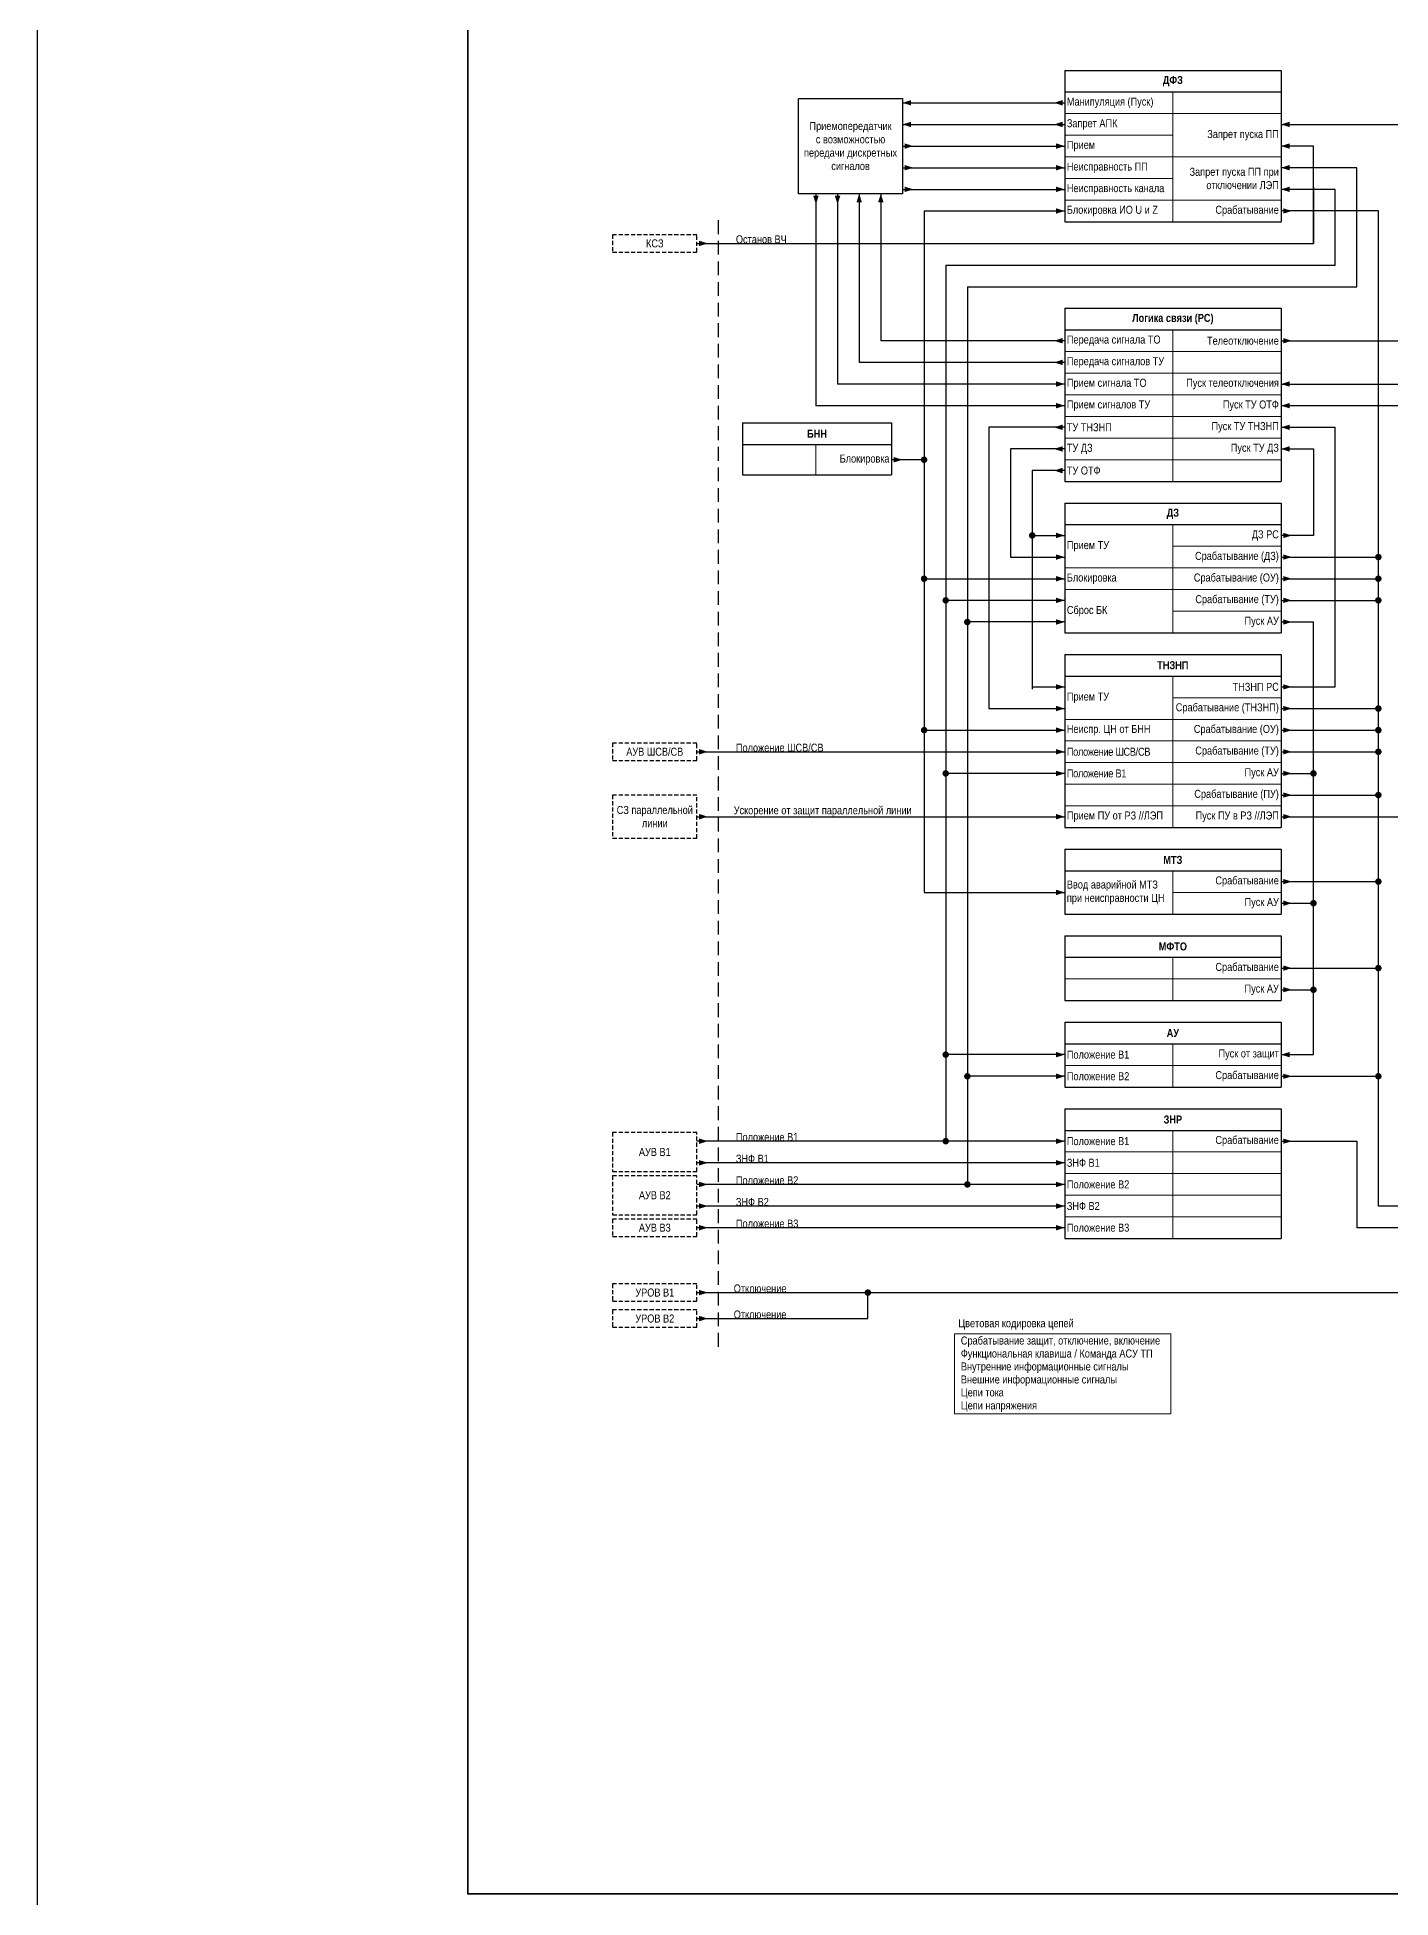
# Model space of a CAD drawing. Header units: millimetres. Extents: x -14593 to 14732, y -17400 to 5232.
# Drawn here: x 6125 to 6751, y -1175 to -315 of the extents above; entities that cross this region are included whole.
import ezdxf
from ezdxf.enums import TextEntityAlignment as Align

# ---------------------------------------------------------------- set-up
doc = ezdxf.new("R2010")
doc.units = ezdxf.units.MM
doc.linetypes.add('штриховая2', pattern=[9.525, 6.35, -3.175])
for name, color, linetype, lineweight in [('Основная', 7, 'Continuous', 30), ('Отключение_включение', 1, 'Continuous', 30), ('Тонкая', 7, 'Continuous', 18), ('Цепи внешние', 84, 'Continuous', 30), ('Цепи внутренние', 5, 'Continuous', 30), ('Цепи ТН', 200, 'Continuous', 30), ('Цепи ТТ', 23, 'Continuous', 30), ('Цепь - ФК и АСУ', 132, 'Continuous', 30)]:
    doc.layers.add(name, color=color, linetype=linetype, lineweight=lineweight)
doc.layers.add('Рамка', color=8, linetype='Continuous', lineweight=35, plot=False)
doc.styles.add('Narrow', font='ARIALN.TTF')
doc.styles.add('Табл дан', font='ARIALN.TTF')
doc.styles.add('Табл загол', font='ARIALNB.TTF')

# ---------------------------------------------------------------- blocks, each defined once
blk = doc.blocks.new('*T262')
at = {"layer": 'Основная', "color": 0, "linetype": 'ByBlock', "lineweight": -2, "transparency": 16777216}
for p, q in [((0, 0), (100, 0)), ((0, 0), (0, -10)), ((100, 0), (100, -10))]:
    blk.add_line(p, q, dxfattribs=at)
at = {"layer": 'Основная', "color": 0, "linetype": 'ByBlock', "lineweight": 30, "transparency": 16777216}
for p, q in [((0, -10), (100, -10)), ((0, -10), (0, -60)), ((100, -10), (100, -60)), ((0, -60), (100, -60))]:
    blk.add_line(p, q, dxfattribs=at)
at = {"layer": 'Основная', "color": 0, "linetype": 'ByBlock', "lineweight": 18, "transparency": 16777216}
for p, q in [((50, -10), (50, -60)), ((50, -20), (100, -20)), ((0, -30), (100, -30)), ((0, -40), (100, -40)), ((50, -50), (100, -50))]:
    blk.add_line(p, q, dxfattribs=at)
at = {"layer": 'Основная', "color": 0, "transparency": 16777216, "char_height": 3.7}
for s, insert, width, attachment_point, style in [('{\\C256;ДЗ}', (50, -5), 97, 5, 'Табл загол'), ('ДЗ РС', (99, -15), 48, 6, 'Табл дан'), ('Прием ТУ', (1, -20), 48, 4, 'Табл дан'), ('Срабатывание (ДЗ)', (99, -25), 48, 6, 'Табл дан'), ('{\\C256;Блокировка}', (1, -35), 48, 4, 'Табл дан'), ('Срабатывание (ОУ)', (99, -35), 48, 6, 'Табл дан'), ('Срабатывание (ТУ)', (99, -45), 48, 6, 'Табл дан'), ('Сброс БК', (1, -50), 48, 4, 'Табл дан'), ('Пуск АУ', (99, -55), 48, 6, 'Табл дан')]:
    blk.add_mtext(s, dxfattribs=dict(at, insert=insert, width=width, attachment_point=attachment_point, style=style))
blk = doc.blocks.new('*T263')
at = {"layer": 'Основная', "color": 0, "linetype": 'ByBlock', "lineweight": -2, "transparency": 16777216}
for p, q in [((0, 0), (100, 0)), ((0, 0), (0, -10)), ((100, 0), (100, -10))]:
    blk.add_line(p, q, dxfattribs=at)
at = {"layer": 'Основная', "color": 0, "linetype": 'ByBlock', "lineweight": 30, "transparency": 16777216}
for p, q in [((0, -10), (100, -10)), ((0, -10), (0, -80)), ((100, -10), (100, -80)), ((0, -80), (100, -80))]:
    blk.add_line(p, q, dxfattribs=at)
at = {"layer": 'Основная', "color": 0, "linetype": 'ByBlock', "lineweight": 18, "transparency": 16777216}
for p, q in [((50, -10), (50, -80)), ((50, -20), (100, -20)), ((0, -30), (100, -30)), ((0, -40), (100, -40)), ((0, -50), (100, -50)), ((0, -60), (100, -60)), ((0, -70), (100, -70))]:
    blk.add_line(p, q, dxfattribs=at)
at = {"layer": 'Основная', "color": 0, "transparency": 16777216, "char_height": 3.7}
for s, insert, width, attachment_point, style in [('{\\C256;ТНЗНП}', (50, -5), 97, 5, 'Табл загол'), ('ТНЗНП РС', (99, -15), 48, 6, 'Табл дан'), ('Прием ТУ', (1, -20), 48, 4, 'Табл дан'), ('Срабатывание ({\\C256;ТНЗНП)}', (99, -25), 48, 6, 'Табл дан'), ('{\\C256;Неиспр. ЦН от БНН}', (1, -35), 48, 4, 'Табл дан'), ('Срабатывание (ОУ)', (99, -35), 48, 6, 'Табл дан'), ('{\\T0.95;Положение ШСВ/СВ}', (1, -45), 48, 4, 'Табл дан'), ('Срабатывание (ТУ)', (99, -45), 48, 6, 'Табл дан'), ('{\\T0.95;Положение В1}', (1, -55), 48, 4, 'Табл дан'), ('Пуск АУ', (99, -55), 48, 6, 'Табл дан'), ('Срабатывание (ПУ)', (99, -65), 48, 6, 'Табл дан'), ('Прием ПУ от РЗ //ЛЭП', (1, -75), 48, 4, 'Табл дан'), ('Пуск ПУ в РЗ //ЛЭП', (99, -75), 48, 6, 'Табл дан')]:
    blk.add_mtext(s, dxfattribs=dict(at, insert=insert, width=width, attachment_point=attachment_point, style=style))
blk = doc.blocks.new('*T264')
at = {"layer": 'Основная', "color": 0, "linetype": 'ByBlock', "lineweight": -2, "transparency": 16777216}
for p, q in [((0, 0), (100, 0)), ((0, 0), (0, -10)), ((100, 0), (100, -10))]:
    blk.add_line(p, q, dxfattribs=at)
at = {"layer": 'Основная', "color": 0, "linetype": 'ByBlock', "lineweight": 30, "transparency": 16777216}
for p, q in [((0, -10), (100, -10)), ((0, -10), (0, -30)), ((100, -10), (100, -30)), ((0, -30), (100, -30))]:
    blk.add_line(p, q, dxfattribs=at)
at = {"layer": 'Основная', "color": 0, "linetype": 'ByBlock', "lineweight": 18, "transparency": 16777216}
for p, q in [((50, -10), (50, -30)), ((0, -20), (100, -20))]:
    blk.add_line(p, q, dxfattribs=at)
at = {"layer": 'Основная', "color": 0, "transparency": 16777216, "char_height": 3.7}
for s, insert, width, attachment_point, style in [('{\\C256;МФТО}', (50, -5), 97, 5, 'Табл загол'), ('Срабатывание ', (99, -15), 48, 6, 'Табл дан'), ('Пуск АУ', (99, -25), 48, 6, 'Табл дан')]:
    blk.add_mtext(s, dxfattribs=dict(at, insert=insert, width=width, attachment_point=attachment_point, style=style))
blk = doc.blocks.new('*T265')
at = {"layer": 'Основная', "color": 0, "linetype": 'ByBlock', "lineweight": -2, "transparency": 16777216}
for p, q in [((0, 0), (100, 0)), ((0, 0), (0, -10)), ((100, 0), (100, -10))]:
    blk.add_line(p, q, dxfattribs=at)
at = {"layer": 'Основная', "color": 0, "linetype": 'ByBlock', "lineweight": 30, "transparency": 16777216}
for p, q in [((0, -10), (100, -10)), ((0, -10), (0, -30)), ((100, -10), (100, -30)), ((0, -30), (100, -30))]:
    blk.add_line(p, q, dxfattribs=at)
at = {"layer": 'Основная', "color": 0, "linetype": 'ByBlock', "lineweight": 18, "transparency": 16777216}
for p, q in [((50, -10), (50, -30)), ((50, -20), (100, -20))]:
    blk.add_line(p, q, dxfattribs=at)
at = {"layer": 'Основная', "color": 0, "transparency": 16777216, "char_height": 3.7}
for s, insert, width, attachment_point, style in [('{\\C256;МТЗ}', (50, -5), 97, 5, 'Табл загол'), ('Ввод аварийной МТЗ при неисправности ЦН', (1, -20), 48, 4, 'Табл дан'), ('Срабатывание', (99, -15), 48, 6, 'Табл дан'), ('Пуск АУ', (99, -25), 48, 6, 'Табл дан')]:
    blk.add_mtext(s, dxfattribs=dict(at, insert=insert, width=width, attachment_point=attachment_point, style=style))
blk = doc.blocks.new('Point')
at = {"layer": 'Основная', "color": 0, "const_width": 1.5}
blk.add_lwpolyline([(-0.75, 0, 1), (0.75, 0, 1)], format="xyb", close=True, dxfattribs=at)
blk = doc.blocks.new('*T266')
at = {"layer": 'Основная', "color": 0, "linetype": 'ByBlock', "lineweight": -2, "transparency": 16777216}
for p, q in [((0, 0), (100, 0)), ((0, 0), (0, -10)), ((100, 0), (100, -10))]:
    blk.add_line(p, q, dxfattribs=at)
at = {"layer": 'Основная', "color": 0, "linetype": 'ByBlock', "lineweight": 30, "transparency": 16777216}
for p, q in [((0, -10), (100, -10)), ((0, -10), (0, -80)), ((100, -10), (100, -80)), ((0, -80), (100, -80))]:
    blk.add_line(p, q, dxfattribs=at)
at = {"layer": 'Основная', "color": 0, "linetype": 'ByBlock', "lineweight": 18, "transparency": 16777216}
for p, q in [((50, -10), (50, -80)), ((0, -20), (100, -20)), ((0, -30), (100, -30)), ((0, -40), (100, -40)), ((0, -50), (100, -50)), ((0, -60), (100, -60)), ((0, -70), (100, -70))]:
    blk.add_line(p, q, dxfattribs=at)
at = {"layer": 'Основная', "color": 0, "transparency": 16777216, "char_height": 3.7}
for s, insert, width, attachment_point, style in [('Логика связи (РС)', (50, -5), 97, 5, 'Табл загол'), ('Передача сигнала ТО ', (1, -15), 48, 4, 'Табл дан'), ('Телеотключение', (99, -15), 48, 6, 'Табл дан'), ('Передача сигналов ТУ', (1, -25), 48, 4, 'Табл дан'), ('Прием сигнала ТО ', (1, -35), 48, 4, 'Табл дан'), ('Пуск телеотключения', (99, -35), 48, 6, 'Табл дан'), ('Прием сигналов ТУ', (1, -45), 48, 4, 'Табл дан'), ('Пуск ТУ ОТФ', (99, -45), 48, 6, 'Табл дан'), ('ТУ ТНЗНП', (1, -55), 48, 4, 'Табл дан'), ('Пуск ТУ ТНЗНП', (99, -55), 48, 6, 'Табл дан'), ('ТУ ДЗ', (1, -65), 48, 4, 'Табл дан'), ('Пуск ТУ ДЗ', (99, -65), 48, 6, 'Табл дан'), ('ТУ ОТФ', (1, -75), 48, 4, 'Табл дан')]:
    blk.add_mtext(s, dxfattribs=dict(at, insert=insert, width=width, attachment_point=attachment_point, style=style))
blk = doc.blocks.new('*T267')
at = {"layer": 'Основная', "color": 0, "linetype": 'ByBlock', "lineweight": -2, "transparency": 16777216}
for p, q in [((0, 0), (69, 0)), ((0, 0), (0, -10)), ((69, 0), (69, -10))]:
    blk.add_line(p, q, dxfattribs=at)
at = {"layer": 'Основная', "color": 0, "linetype": 'ByBlock', "lineweight": 30, "transparency": 16777216}
for p, q in [((0, -10), (69, -10)), ((0, -10), (0, -24)), ((69, -10), (69, -24)), ((0, -24), (69, -24))]:
    blk.add_line(p, q, dxfattribs=at)
at = {"layer": 'Основная', "color": 0, "linetype": 'ByBlock', "lineweight": 18, "transparency": 16777216}
blk.add_line((34, -10), (34, -24), dxfattribs=at)
at = {"layer": 'Основная', "color": 0, "transparency": 16777216, "char_height": 3.7}
for s, insert, width, attachment_point, style in [('{\\C256;БНН}', (34.5, -5), 66, 5, 'Табл загол'), ('Блокировка', (68, -17), 33, 6, 'Табл дан')]:
    blk.add_mtext(s, dxfattribs=dict(at, insert=insert, width=width, attachment_point=attachment_point, style=style))
blk = doc.blocks.new('*T261')
at = {"layer": 'Основная', "color": 0, "linetype": 'ByBlock', "lineweight": -2, "transparency": 16777216}
for p, q in [((0, 0), (100, 0)), ((0, 0), (0, -10)), ((100, 0), (100, -10))]:
    blk.add_line(p, q, dxfattribs=at)
at = {"layer": 'Основная', "color": 0, "linetype": 'ByBlock', "lineweight": 30, "transparency": 16777216}
for p, q in [((0, -10), (100, -10)), ((0, -10), (0, -30)), ((100, -10), (100, -30)), ((0, -30), (100, -30))]:
    blk.add_line(p, q, dxfattribs=at)
at = {"layer": 'Основная', "color": 0, "linetype": 'ByBlock', "lineweight": 18, "transparency": 16777216}
for p, q in [((50, -10), (50, -30)), ((0, -20), (100, -20))]:
    blk.add_line(p, q, dxfattribs=at)
at = {"layer": 'Основная', "color": 0, "transparency": 16777216, "char_height": 3.7}
for s, insert, width, attachment_point, style in [('{\\C256;АУ}', (50, -5), 97, 5, 'Табл загол'), ('\\A1;Положение В1', (1, -15), 48, 4, 'Табл дан'), ('Пуск от защит', (99, -15), 48, 6, 'Табл дан'), ('Положение В2', (1, -25), 48, 4, 'Табл дан'), ('Срабатывание', (99, -25), 48, 6, 'Табл дан')]:
    blk.add_mtext(s, dxfattribs=dict(at, insert=insert, width=width, attachment_point=attachment_point, style=style))
blk = doc.blocks.new('*T268')
at = {"layer": 'Основная', "color": 0, "linetype": 'ByBlock', "lineweight": -2, "transparency": 16777216}
for p, q in [((0, 0), (100, 0)), ((0, 0), (0, -10)), ((100, 0), (100, -10))]:
    blk.add_line(p, q, dxfattribs=at)
at = {"layer": 'Основная', "color": 0, "linetype": 'ByBlock', "lineweight": 30, "transparency": 16777216}
for p, q in [((0, -10), (100, -10)), ((0, -10), (0, -60)), ((100, -10), (100, -60)), ((0, -60), (100, -60))]:
    blk.add_line(p, q, dxfattribs=at)
at = {"layer": 'Основная', "color": 0, "linetype": 'ByBlock', "lineweight": 18, "transparency": 16777216}
for p, q in [((50, -10), (50, -60)), ((0, -20), (100, -20)), ((0, -30), (100, -30)), ((0, -40), (100, -40)), ((0, -50), (100, -50))]:
    blk.add_line(p, q, dxfattribs=at)
at = {"layer": 'Основная', "color": 0, "transparency": 16777216, "char_height": 3.7}
for s, insert, width, attachment_point, style in [('{\\C256;ЗНР}', (50, -5), 97, 5, 'Табл загол'), ('\\A1;Положение В1', (1, -15), 48, 4, 'Табл дан'), ('Срабатывание', (99, -15), 48, 6, 'Табл дан'), ('ЗНФ В1', (1, -25), 48, 4, 'Табл дан'), ('\\A1;Положение В2', (1, -35), 48, 4, 'Табл дан'), ('ЗНФ В2', (1, -45), 48, 4, 'Табл дан'), ('\\A1;Положение В3', (1, -55), 48, 4, 'Табл дан')]:
    blk.add_mtext(s, dxfattribs=dict(at, insert=insert, width=width, attachment_point=attachment_point, style=style))
blk = doc.blocks.new('*T270')
at = {"layer": 'Основная', "color": 0, "linetype": 'ByBlock', "lineweight": -2, "transparency": 16777216}
for p, q in [((0, 0), (100, 0)), ((0, 0), (0, -10)), ((100, 0), (100, -10))]:
    blk.add_line(p, q, dxfattribs=at)
at = {"layer": 'Основная', "color": 0, "linetype": 'ByBlock', "lineweight": 30, "transparency": 16777216}
for p, q in [((0, -10), (100, -10)), ((0, -10), (0, -70)), ((100, -10), (100, -70)), ((0, -70), (100, -70))]:
    blk.add_line(p, q, dxfattribs=at)
at = {"layer": 'Основная', "color": 0, "linetype": 'ByBlock', "lineweight": 18, "transparency": 16777216}
for p, q in [((50, -10), (50, -70)), ((0, -20), (100, -20)), ((0, -30), (50, -30)), ((0, -40), (100, -40)), ((0, -50), (50, -50)), ((0, -60), (100, -60))]:
    blk.add_line(p, q, dxfattribs=at)
at = {"layer": 'Основная', "color": 0, "transparency": 16777216, "char_height": 3.7}
for s, insert, width, attachment_point, style in [('ДФЗ', (50, -5), 97, 5, 'Табл загол'), ('{\\C256;Манипуляция (Пуск)\\P}', (1, -15), 48, 4, 'Табл дан'), ('{\\C256;Запрет АПК\\P}', (1, -25), 48, 4, 'Табл дан'), ('{\\C256;Прием\\P}', (1, -35), 48, 4, 'Табл дан'), ('{\\C256;Запрет пуска ПП\\P}', (99, -30), 48, 6, 'Табл дан'), ('{\\C256;Неисправность ПП\\P}', (1, -45), 48, 4, 'Табл дан'), ('{\\C256;Запрет пуска ПП при отключении ЛЭП}', (99, -50), 48, 6, 'Табл дан'), ('{\\C256;Неисправность канала\\P}', (1, -55), 48, 4, 'Табл дан'), ('Блокировка ИО U и Z', (1, -65), 48, 4, 'Табл дан'), ('Срабатывание ', (99, -65), 48, 6, 'Табл дан')]:
    blk.add_mtext(s, dxfattribs=dict(at, insert=insert, width=width, attachment_point=attachment_point, style=style))

msp = doc.modelspace()

# ---------------------------------------------------------------- linework, layer by layer
at = {"layer": 'Основная'}
msp.add_lwpolyline([(6125, 1546), (6125, -16118)], dxfattribs=at)
msp.add_lwpolyline([(6477, -343), (6525, -343), (6525, -387), (6477, -387)], close=True, dxfattribs=at)
at = {"layer": 'Отключение_включение', "ltscale": 0.3}
for points in [[(6495, -392, 0, 2.5, 0), (6495, -388, 0, 0, 0)], [(6515, -387, 0, 2.5, 0), (6515, -391, 0, 0, 0)], [(6705, -395, 0, 2.5, 0), (6701, -395, 0, 0, 0)], [(6595, -455, 0, 2.5, 0), (6599, -455, 0, 0, 0)], [(6705, -455, 0, 2.5, 0), (6701, -455, 0, 0, 0)], [(6600, -475, 0, 2.5, 0), (6596, -475, 0, 0, 0)], [(6700, -475, 0, 2.5, 0), (6704, -475, 0, 0, 0)], [(6705, -555, 0, 2.5, 0), (6701, -555, 0, 0, 0)], [(6705, -565, 0, 2.5, 0), (6701, -565, 0, 0, 0)], [(6705, -575, 0, 2.5, 0), (6701, -575, 0, 0, 0)], [(6705, -625, 0, 2.5, 0), (6701, -625, 0, 0, 0)], [(6705, -635, 0, 2.5, 0), (6701, -635, 0, 0, 0)], [(6705, -645, 0, 2.5, 0), (6701, -645, 0, 0, 0)], [(6705, -665, 0, 2.5, 0), (6701, -665, 0, 0, 0)], [(6705, -705, 0, 2.5, 0), (6701, -705, 0, 0, 0)], [(6705, -745, 0, 2.5, 0), (6701, -745, 0, 0, 0)], [(6705, -795, 0, 2.5, 0), (6701, -795, 0, 0, 0)], [(6705, -825, 0, 2.5, 0), (6701, -825, 0, 0, 0)], [(6435, -895, 0, 2.5, 0), (6431, -895, 0, 0, 0)], [(6435, -907, 0, 2.5, 0), (6431, -907, 0, 0, 0)]]:
    msp.add_lwpolyline(points, format="xyseb", dxfattribs=at)
at = {"layer": 'Отключение_включение'}
for points in [[(6495, -387), (6495, -475)], [(6515, -387), (6515, -455)], [(6700, -555), (6745, -555)], [(6700, -565), (6745, -565)], [(6700, -575), (6745, -575)], [(6700, -645), (6745, -645)], [(6700, -665), (6745, -665)], [(6735, -825), (6735, -865)], [(6430, -895), (6800, -895)], [(6509, -907), (6509, -895)], [(6430, -907), (6509, -907)]]:
    msp.add_lwpolyline(points, dxfattribs=at)
at = {"layer": 'Отключение_включение', "ltscale": 0.3}
for points in [[(6745, -395), (6700, -395)], [(6745, -855), (6745, -395)], [(6567, -455), (6515, -455)], [(6600, -455), (6567, -455)], [(6700, -455), (6755, -455)], [(6600, -475), (6495, -475)], [(6700, -475), (6775, -475)], [(6700, -625), (6745, -625)], [(6700, -635), (6745, -635), (6745, -635)], [(6700, -705), (6745, -705)], [(6700, -745), (6745, -745)], [(6700, -795), (6745, -795)], [(6700, -825), (6735, -825)], [(6800, -855), (6745, -855)], [(6800, -865), (6735, -865)]]:
    msp.add_lwpolyline(points, dxfattribs=at)
at = {"layer": 'Рамка', "color": 1}
msp.add_lwpolyline([(6324, -30), (7075, -30), (7075, -1173), (6324, -1173)], close=True, dxfattribs=at)
at = {"layer": 'Тонкая', "ltscale": 0.3}
msp.add_lwpolyline([(6549, -914), (6649, -914), (6649, -951), (6549, -951)], close=True, dxfattribs=at)
at = {"layer": 'Цепи внешние', "ltscale": 0.3}
for points in [[(6700, -365, 0, 2.5, 0), (6704, -365, 0, 0, 0)], [(6700, -375, 0, 2.5, 0), (6704, -375, 0, 0, 0)], [(6700, -385, 0, 2.5, 0), (6704, -385, 0, 0, 0)], [(6435, -410, 0, 2.5, 0), (6431, -410, 0, 0, 0)], [(6600, -575, 0, 2.5, 0), (6596, -575, 0, 0, 0)], [(6600, -585, 0, 2.5, 0), (6596, -585, 0, 0, 0)], [(6435, -645, 0, 2.5, 0), (6431, -645, 0, 0, 0)], [(6600, -645, 0, 2.5, 0), (6596, -645, 0, 0, 0)], [(6600, -655, 0, 2.5, 0), (6596, -655, 0, 0, 0)], [(6435, -675, 0, 2.5, 0), (6431, -675, 0, 0, 0)], [(6600, -675, 0, 2.5, 0), (6596, -675, 0, 0, 0)], [(6705, -675, 0, 2.5, 0), (6701, -675, 0, 0, 0)], [(6600, -785, 0, 2.5, 0), (6596, -785, 0, 0, 0)], [(6600, -795, 0, 2.5, 0), (6596, -795, 0, 0, 0)], [(6435, -825, 0, 2.5, 0), (6431, -825, 0, 0, 0)], [(6600, -825, 0, 2.5, 0), (6596, -825, 0, 0, 0)], [(6435, -835, 0, 2.5, 0), (6431, -835, 0, 0, 0)], [(6600, -835, 0, 2.5, 0), (6596, -835, 0, 0, 0)], [(6435, -845, 0, 2.5, 0), (6431, -845, 0, 0, 0)], [(6600, -845, 0, 2.5, 0), (6596, -845, 0, 0, 0)], [(6435, -855, 0, 2.5, 0), (6431, -855, 0, 0, 0)], [(6600, -855, 0, 2.5, 0), (6596, -855, 0, 0, 0)], [(6435, -865, 0, 2.5, 0), (6431, -865, 0, 0, 0)], [(6600, -865, 0, 2.5, 0), (6596, -865, 0, 0, 0)]]:
    msp.add_lwpolyline(points, format="xyseb", dxfattribs=at)
at = {"layer": 'Цепи внешние'}
for points in [[(6715, -365), (6700, -365)], [(6715, -410), (6715, -365)], [(6735, -375), (6700, -375)], [(6735, -430), (6735, -375)], [(6725, -385), (6700, -385)], [(6715, -384), (6715, -410)], [(6725, -420), (6725, -385)], [(6725, -420), (6725, -385)], [(6430, -410), (6715, -410)], [(6545, -420), (6725, -420)], [(6555, -430), (6735, -430)], [(6430, -645), (6600, -645)], [(6430, -675), (6600, -675)], [(6700, -675), (6945, -675)]]:
    msp.add_lwpolyline(points, dxfattribs=at)
at = {"layer": 'Цепи внешние', "linetype": 'штриховая2', "ltscale": 0.3}
for points in [[(6430, -406), (6391, -406), (6391, -414), (6430, -414)], [(6430, -641), (6391, -641), (6391, -649), (6430, -649)], [(6430, -665), (6391, -665), (6391, -685), (6430, -685)], [(6430, -821), (6391, -821), (6391, -839), (6430, -839)], [(6430, -841), (6391, -841), (6391, -859), (6430, -859)], [(6430, -861), (6391, -861), (6391, -869), (6430, -869)], [(6430, -891), (6391, -891), (6391, -899), (6430, -899)], [(6430, -903), (6391, -903), (6391, -911), (6430, -911)]]:
    msp.add_lwpolyline(points, close=True, dxfattribs=at)
at = {"layer": 'Цепи внешние', "ltscale": 0.3}
for points in [[(6545, -420), (6545, -825)], [(6555, -430), (6555, -845)], [(6600, -575), (6545, -575)], [(6600, -585), (6555, -585)], [(6600, -655), (6545, -655)], [(6600, -785), (6545, -785)], [(6600, -795), (6555, -795)], [(6600, -825), (6430, -825)], [(6600, -835), (6430, -835)], [(6600, -845), (6430, -845)], [(6600, -855), (6430, -855)], [(6600, -865), (6430, -865)]]:
    msp.add_lwpolyline(points, dxfattribs=at)
at = {"layer": 'Цепи внутренние', "ltscale": 0.3}
for points in [[(6525, -345, 0, 2.5, 0), (6529, -345, 0, 0, 0)], [(6595, -345, 0, 2.5, 0), (6599, -345, 0, 0, 0)], [(6525, -355, 0, 2.5, 0), (6529, -355, 0, 0, 0)], [(6595, -355, 0, 2.5, 0), (6599, -355, 0, 0, 0)], [(6700, -355, 0, 2.5, 0), (6704, -355, 0, 0, 0)], [(6530, -365, 0, 2.5, 0), (6526, -365, 0, 0, 0)], [(6600, -365, 0, 2.5, 0), (6596, -365, 0, 0, 0)], [(6530, -375, 0, 2.5, 0), (6526, -375, 0, 0, 0)], [(6600, -375, 0, 2.5, 0), (6596, -375, 0, 0, 0)], [(6485, -392, 0, 2.5, 0), (6485, -388, 0, 0, 0)], [(6505, -387, 0, 2.5, 0), (6505, -391, 0, 0, 0)], [(6530, -385, 0, 2.5, 0), (6526, -385, 0, 0, 0)], [(6600, -385, 0, 2.5, 0), (6596, -385, 0, 0, 0)], [(6600, -395, 0, 2.5, 0), (6596, -395, 0, 0, 0)], [(6595, -465, 0, 2.5, 0), (6599, -465, 0, 0, 0)], [(6600, -485, 0, 2.5, 0), (6596, -485, 0, 0, 0)], [(6700, -485, 0, 2.5, 0), (6704, -485, 0, 0, 0)], [(6595, -495, 0, 2.5, 0), (6599, -495, 0, 0, 0)], [(6700, -495, 0, 2.5, 0), (6704, -495, 0, 0, 0)], [(6595, -505, 0, 2.5, 0), (6599, -505, 0, 0, 0)], [(6700, -505, 0, 2.5, 0), (6704, -505, 0, 0, 0)], [(6525, -510, 0, 2.5, 0), (6521, -510, 0, 0, 0)], [(6595, -515, 0, 2.5, 0), (6599, -515, 0, 0, 0)], [(6600, -545, 0, 2.5, 0), (6596, -545, 0, 0, 0)], [(6705, -545, 0, 2.5, 0), (6701, -545, 0, 0, 0)], [(6600, -555, 0, 2.5, 0), (6596, -555, 0, 0, 0)], [(6600, -565, 0, 2.5, 0), (6596, -565, 0, 0, 0)], [(6705, -585, 0, 2.5, 0), (6701, -585, 0, 0, 0)], [(6600, -615, 0, 2.5, 0), (6596, -615, 0, 0, 0)], [(6705, -615, 0, 2.5, 0), (6701, -615, 0, 0, 0)], [(6600, -625, 0, 2.5, 0), (6596, -625, 0, 0, 0)], [(6600, -635, 0, 2.5, 0), (6596, -635, 0, 0, 0)], [(6705, -655, 0, 2.5, 0), (6701, -655, 0, 0, 0)], [(6600, -710, 0, 2.5, 0), (6596, -710, 0, 0, 0)], [(6705, -715, 0, 2.5, 0), (6701, -715, 0, 0, 0)], [(6705, -755, 0, 2.5, 0), (6701, -755, 0, 0, 0)], [(6700, -785, 0, 2.5, 0), (6704, -785, 0, 0, 0)]]:
    msp.add_lwpolyline(points, format="xyseb", dxfattribs=at)
at = {"layer": 'Цепи внутренние'}
for points in [[(6525, -345), (6600, -345)], [(6525, -355), (6600, -355)], [(6700, -355), (6785, -355)], [(6525, -365), (6600, -365)], [(6525, -375), (6600, -375)], [(6485, -387), (6485, -485)], [(6505, -387), (6505, -465)], [(6525, -385), (6600, -385)], [(6535, -395), (6535, -710)], [(6535, -395), (6600, -395)], [(6600, -515), (6585, -515)], [(6585, -515), (6585, -616)], [(6535, -565), (6600, -565)], [(6700, -585), (6715, -585)], [(6715, -785), (6715, -585)], [(6535, -635), (6600, -635)], [(6700, -655), (6715, -655)], [(6535, -710), (6600, -710)], [(6700, -715), (6715, -715)], [(6700, -755), (6715, -755)]]:
    msp.add_lwpolyline(points, dxfattribs=at)
at = {"layer": 'Цепи внутренние', "linetype": 'штриховая2'}
msp.add_lwpolyline([(6440, -920), (6440, -399)], dxfattribs=at)
at = {"layer": 'Цепи внутренние', "ltscale": 0.3}
for points in [[(6567, -465), (6505, -465)], [(6600, -465), (6567, -465)], [(6600, -485), (6485, -485)], [(6765, -485), (6700, -485)], [(6565, -495), (6565, -625)], [(6600, -495), (6565, -495)], [(6700, -495), (6725, -495)], [(6725, -615), (6725, -495)], [(6575, -505), (6575, -555)], [(6600, -505), (6575, -505)], [(6700, -505), (6715, -505)], [(6715, -505), (6715, -545)], [(6535, -510), (6520, -510)], [(6585, -545), (6600, -545)], [(6715, -545), (6700, -545)], [(6575, -555), (6600, -555)], [(6585, -615), (6600, -615)], [(6700, -615), (6725, -615)], [(6565, -625), (6600, -625)], [(6700, -785), (6715, -785)]]:
    msp.add_lwpolyline(points, dxfattribs=at)

# ---------------------------------------------------------------- block references
for name, p in [('*T270', (6600, -330)), ('*T266', (6600, -440)), ('*T267', (6451, -493)), ('*T262', (6600, -530)), ('*T263', (6600, -600)), ('*T265', (6600, -690)), ('*T264', (6600, -730)), ('*T261', (6600, -770)), ('*T268', (6600, -810))]:
    msp.add_blockref(name, p)
at = {"layer": 'Отключение_включение'}
for p in [(6745, -555), (6745, -565), (6745, -575), (6745, -625), (6745, -635), (6745, -645), (6745, -665), (6745, -705), (6745, -745), (6745, -795), (6509, -895)]:
    msp.add_blockref('Point', p, dxfattribs=at)
at = {"layer": 'Цепи внешние'}
for p in [(6545, -575), (6555, -585), (6545, -655), (6545, -785), (6555, -795), (6545, -825), (6555, -845)]:
    msp.add_blockref('Point', p, dxfattribs=at)
at = {"layer": 'Цепи внутренние'}
for p in [(6535, -510), (6585, -545), (6535, -565), (6535, -635), (6715, -655), (6715, -715), (6715, -755)]:
    msp.add_blockref('Point', p, dxfattribs=at)

# ---------------------------------------------------------------- texts
at = {"layer": 'Основная', "style": 'Narrow'}
msp.add_text('Цветовая кодировка цепей', height=3.7, dxfattribs=at).set_placement((6577.5, -911), align=Align.CENTER)
at = {"layer": 'Основная', "char_height": 3.7, "style": 'Narrow'}
for s, insert, width, attachment_point in [('Приемопередатчик\\Pс возможностью передачи дискретных сигналов', (6501, -365), 48, 5), ('КСЗ', (6410.5, -410), 39, 5), ('Останов ВЧ', (6448, -410), 65, 7), ('АУВ ШСВ/СВ', (6410.5, -645), 39, 5), ('Положение ШСВ/СВ', (6448, -645), 65, 7), ('СЗ параллельной линии', (6410.5, -675), 39, 5), ('Ускорение от защит параллельной линии', (6447, -675), 85, 7), ('Положение В1', (6448, -825), 65, 7), ('АУВ В1', (6410.5, -830), 39, 5), ('ЗНФ В1', (6448, -835), 65, 7), ('Положение В2', (6448, -845), 65, 7), ('АУВ В2', (6410.5, -850), 39, 5), ('ЗНФ В2', (6448, -855), 65, 7), ('АУВ В3', (6410.5, -865), 39, 5), ('Положение В3', (6448, -865), 65, 7), ('УРОВ В1', (6410.5, -895), 39, 5), ('Отключение', (6447, -895), 65, 7), ('УРОВ В2', (6410.5, -907), 39, 5), ('Отключение', (6447, -907), 65, 7)]:
    msp.add_mtext(s, dxfattribs=dict(at, insert=insert, width=width, attachment_point=attachment_point))
at = {"layer": 'Отключение_включение', "style": 'Narrow'}
msp.add_text('Срабатывание защит, отключение, включение', height=3.7, dxfattribs=at).set_placement((6552, -919))
at = {"layer": 'Цепи внешние', "style": 'Narrow'}
msp.add_text('Внешние информационные сигналы', height=3.7, dxfattribs=at).set_placement((6552, -937))
at = {"layer": 'Цепи внутренние', "style": 'Narrow'}
msp.add_text('Внутренние информационные сигналы', height=3.7, dxfattribs=at).set_placement((6552, -931))
at = {"layer": 'Цепи ТН', "style": 'Narrow'}
msp.add_text('Цепи напряжения', height=3.7, dxfattribs=at).set_placement((6552, -949))
at = {"layer": 'Цепи ТТ', "style": 'Narrow'}
msp.add_text('Цепи тока', height=3.7, dxfattribs=at).set_placement((6552, -943))
at = {"layer": 'Цепь - ФК и АСУ', "style": 'Narrow'}
msp.add_text('Функциональная клавиша / Команда АСУ ТП', height=3.7, dxfattribs=at).set_placement((6552, -925))

doc.saveas('drawing.dxf')
